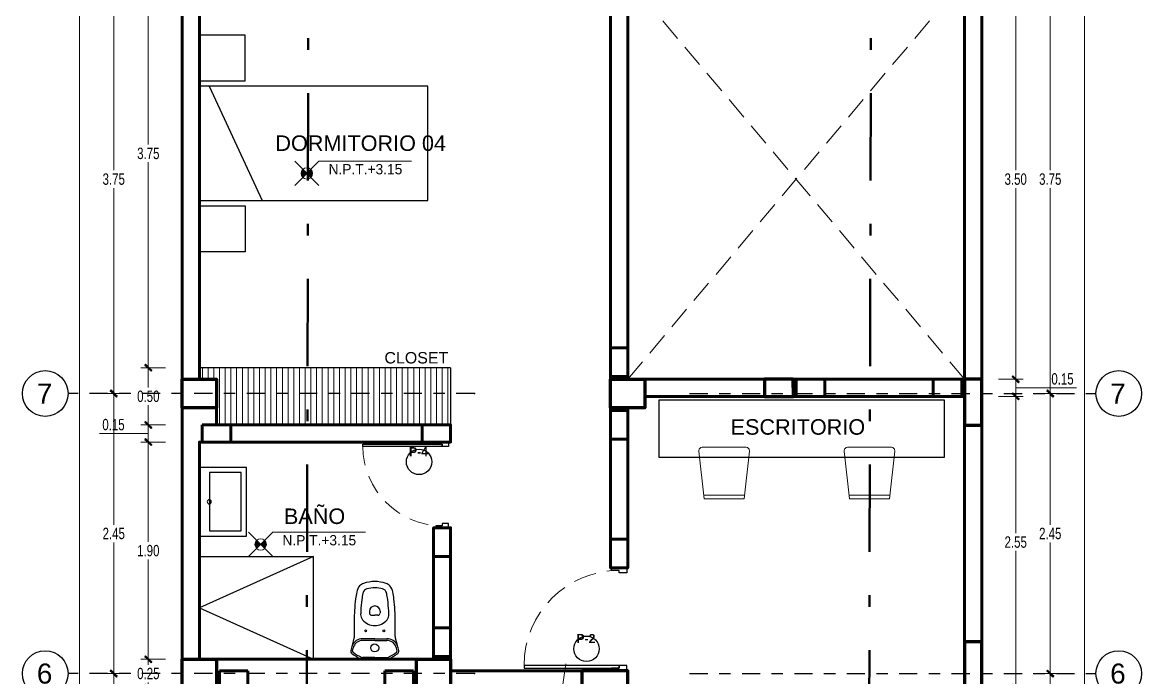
# Model space of a CAD drawing. Header units: millimetres. Extents: x 10610 to 10705, y -16613.7 to -16584.2.
# Drawn here: x 10623.72 to 10633.52, y -16595.3 to -16589.57 of the extents above; entities that cross this region are included whole.
import ezdxf
from ezdxf.enums import TextEntityAlignment as Align

# ---------------------------------------------------------------- set-up
doc = ezdxf.new("R2010")
doc.units = ezdxf.units.MM
for name, pattern in [('DASHDOTX2', [50.8, 25.4, -12.7, 0, -12.7]), ('HIDDEN', [0.375, 0.25, -0.125]), ('Punto & Rayas', [0.335139, 0.15875, -0.088194, 0, -0.088194])]:
    doc.linetypes.add(name, pattern=pattern)
for name, color, linetype, lineweight in [('0.6', 252, 'Continuous', 50), ('01_GRIS 250', 250, 'Continuous', 9), ('COLUMNAS', 6, 'Continuous', 20), ('MOBI. 01', 54, 'Continuous', 20), ('Muro Alto', 1, 'Continuous', 80), ('Muro sin techar', 160, 'Continuous', 40), ('p2', 53, 'Continuous', 20), ('PISO BAJO', 252, 'Continuous', 5), ('TEXTO AMBIENTES', 7, 'Continuous', 9)]:
    doc.layers.add(name, color=color, linetype=linetype, lineweight=lineweight)
doc.layers.add('Nuevo_Estructura - Forjados', color=7, linetype='Continuous')
doc.layers.add('Nuevo_Estructura - Forjados_Pluma_Nº__209', color=7, linetype='Continuous', lineweight=30, true_color=0x3e4f7b)
doc.layers.add('Nuevo_Estructura - Forjados_Pluma_Nº__219', color=7, linetype='Continuous', lineweight=13, true_color=0x404b6a)
doc.styles.add('arial narrow', font='ARIALNI.TTF')
doc.styles.add('Estilo_Generado_1', font='arial.ttf')
doc.styles.add('mahico', font='GOTHIC.TTF', dxfattribs={"width": 0.75})
doc.styles.add('style1', font='arial.ttf')
doc.styles.add('stylus', font='stylu.ttf')
doc.styles.add('TEXTO PRINCIPAL', font='swissek.ttf', dxfattribs={"height": 0.15})
doc.dimstyles.new('Copia de 50 P', dxfattribs={"dimtxt": 0.1, "dimasz": 0.01, "dimexe": 0.065, "dimexo": 0.0625, "dimgap": 0.025, "dimtad": 1, "dimtih": 1, "dimtoh": 1, "dimzin": 0, "dimdsep": 46, "dimtxsty": 'mahico', "dimblk": 'pa cotas', "dimcen": 0.09, "dimdle": 0.3, "dimclrd": 256, "dimclre": 256, "dimclrt": 256, "dimadec": 0, "dimazin": 0, "dimtfac": 1, "dimtofl": 0, "dimtmove": 0, "dimatfit": 3, "dimfxl": 0.15, "dimfxlon": 1, "dimtolj": 1, "dimtzin": 0, "dimlwd": 5, "dimlwe": 5, "dimarcsym": 0})

# ---------------------------------------------------------------- blocks, each defined once
blk = doc.blocks.new('puertas sss')
at = {"color": 244, "true_color": 0x991b1e}
for p, q in [((2962.3499, 159.0169), (2962.2149, 159.0169)), ((2962.2149, 159.0169), (2962.2149, 158.9719)), ((2962.3499, 159.0169), (2962.2149, 159.0169)), ((2962.2149, 158.9719), (2962.2824, 158.9719)), ((2962.2824, 158.9719), (2962.2824, 158.9944)), ((2962.2824, 158.9944), (2962.3499, 158.9944)), ((2962.3499, 158.9944), (2962.3499, 159.0169)), ((2962.2149, 158.1169), (2962.2149, 158.1619)), ((2962.2149, 158.1619), (2962.2824, 158.1619)), ((2962.3499, 158.1169), (2962.2149, 158.1169)), ((2962.3499, 158.1169), (2962.2149, 158.1169)), ((2962.2824, 158.1619), (2962.2824, 158.1394)), ((2962.2824, 158.1394), (2962.2824, 158.1619)), ((2962.2824, 158.1619), (2963.1149, 158.1619)), ((2962.2824, 158.1394), (2962.3499, 158.1394)), ((2963.1149, 158.1394), (2962.2824, 158.1394)), ((2962.3499, 158.1394), (2962.3499, 158.1169)), ((2963.1149, 158.1619), (2963.1149, 158.1394))]:
    blk.add_line(p, q, dxfattribs=at)
at = {"color": 244, "linetype": 'HIDDEN', "lineweight": 9, "ltscale": 0.8, "true_color": 0x991b1e}
blk.add_arc((2962.2824, 158.1619), 0.8325, 0, 90, dxfattribs=at)
blk = doc.blocks.new('A$C25241A85')
at = {"layer": 'p2', "lineweight": 9}
h = blk.add_hatch(color=256, dxfattribs=at)
h.paths.add_polyline_path([(0.0707, 0.1414, 0.198912), (0.0561, 0.1061, 0.198912), (0.0707, 0.0707), (0.1061, 0.1061)])
h.paths.add_polyline_path([(0.1061, 0.1061), (0.1414, 0.0707, 0.198912), (0.1561, 0.1061, 0.198912), (0.1414, 0.1414)])
at = {"layer": 'p2'}
blk.add_line((0.2121, 0), (0, 0.2121), dxfattribs=at)
blk.add_lwpolyline([(1.0236, 0.2121), (0.2121, 0.2121), (0, 0)], dxfattribs=at)
blk.add_circle((0.1061, 0.1061), 0.05, dxfattribs=at)
blk = doc.blocks.new('dfbdb')
at = {"elevation": 0}
for points in [[(3106.067, -99.512), (3106.067, -98.842), (3106.527, -98.842), (3106.527, -99.512)], [(3106.167, -99.462), (3106.167, -98.892), (3106.477, -98.892), (3106.477, -99.462)]]:
    blk.add_lwpolyline(points, close=True, dxfattribs=at)
blk.add_circle((3106.164, -99.177, 0), 0.02)
blk = doc.blocks.new('ino')
at = {"extrusion": (-0.000695462, -1.32202e-15, 1)}
for p, q in [((2966.5469, 159.6336, -0.0001), (2966.5469, 159.7425, -0.0001)), ((2966.6062, 159.8284, -0.0001), (2966.6295, 159.8234, -0.0001)), ((2966.6969, 159.6336, 0), (2966.6969, 159.7403, 0)), ((2966.7119, 159.6336, 0), (2966.7119, 159.7403, 0)), ((2966.9169, 159.6606, 0.0001), (2966.9169, 159.6336, 0.0001)), ((2966.9519, 159.6806, 0.0002), (2966.9369, 159.6806, 0.0001)), ((2966.5469, 159.6336, -0.0001), (2966.5469, 159.5248, -0.0001)), ((2966.6969, 159.6336, 0), (2966.6969, 159.527, 0)), ((2966.7119, 159.6336, 0), (2966.7119, 159.527, 0)), ((2966.9169, 159.6066, 0.0001), (2966.9169, 159.6336, 0.0001)), ((2966.9519, 159.5866, 0.0002), (2966.9369, 159.5866, 0.0001)), ((2966.6062, 159.4389, -0.0001), (2966.6295, 159.4439, -0.0001))]:
    blk.add_line(p, q, dxfattribs=at)
at = {"extrusion": (-0.000695462, -1.32202e-15, 1), "elevation": -2.0633}
blk.add_lwpolyline([(2967.1731, 159.7668, 0.105815), (2967.1201, 159.7918, 0.021734), (2967.0601, 159.8018, 0.017071), (2966.9581, 159.8108, 0.008371), (2966.8711, 159.8138), (2966.7348, 159.8138, -0.060284), (2966.7157, 159.8161), (2966.6511, 159.832, 0.050432), (2966.6319, 159.8381), (2966.6086, 159.8431, 0.296342), (2966.5801, 159.8321, 0.045212), (2966.5339, 159.7546, 0.112247), (2966.5311, 159.7425), (2966.5311, 159.6336), (2966.5311, 159.5248, 0.112247), (2966.5339, 159.5127, 0.045212), (2966.5801, 159.4352, 0.296342), (2966.6086, 159.4243), (2966.6319, 159.4292, 0.049523), (2966.6508, 159.4352), (2966.652, 159.4356), (2966.7157, 159.4513, -0.060284), (2966.7348, 159.4536), (2966.8711, 159.4536, 0.008371), (2966.9581, 159.4566, 0.017071), (2967.0601, 159.4656, 0.021734), (2967.1201, 159.4756, 0.105815), (2967.1731, 159.5006, 0.128647), (2967.1951, 159.5346, 0.084162), (2967.2111, 159.6336, 0.083997), (2967.1951, 159.7328, 0.128647)], format="xyb", close=True, dxfattribs=at)
at = {"extrusion": (-0.000695462, -1.32202e-15, 1)}
for centre, radius in [((2966.6311, 159.6336, -2.0633), 0.035), ((2966.6311, 159.6336, -2.0633), 0.035), ((2966.7801, 159.7138, -2.0633), 0.0075), ((2966.7801, 159.5536, -2.0633), 0.0075)]:
    blk.add_circle(centre, radius, dxfattribs=at)
for centre, radius, start, end in [((2966.5591, 159.7425, -2.0633), 0.013, 154.38205, 180), ((2966.9847, 159.5384, -2.0633), 0.485, 144.02717, 154.38205), ((2966.6028, 159.8157, -2.0633), 0.013, 78, 144.02717), ((2966.6111, 159.7403, -2.0633), 0.085, 0, 78), ((2966.6111, 159.7403, -2.0633), 0.1, 0, 66.45173), ((2966.9666, 159.6336, -2.0633), 0.1404, 130.17618, 180.0038), ((2966.9211, 159.6873, -2.0633), 0.07, 87.77697, 130.09826), ((2966.8251, 157.2142, -2.0633), 2.545, 87.06585, 87.77697), ((2966.8774, 158.3129, -2.0633), 1.445, 83.00154, 86.91355), ((2966.9752, 159.1069, -2.0633), 0.645, 78.04749, 83.02787), ((2966.9361, 159.6606, -2.0633), 0.02, 90, 180), ((2966.9511, 159.6336, -2.0633), 0.047, 0, 90), ((2967.0882, 159.6554, -2.0633), 0.085, 72.28012, 76.8274), ((2967.0989, 159.6888, -2.0633), 0.05, 15.68368, 72.28012), ((2966.9097, 159.6359, -2.0633), 0.2464, 359.55997, 15.63852), ((2966.9661, 159.6336, -2.0633), 0.14, 180, 229.90174), ((2966.9361, 159.6066, -2.0633), 0.02, 180, 270), ((2966.9511, 159.6336, -2.0633), 0.047, 270, 0), ((2967.0989, 159.5785, -2.0633), 0.05, 287.71988, 344.31632), ((2966.9112, 159.6313, -2.0633), 0.245, 344.31632, 0.44109), ((2966.5591, 159.5248, -2.0633), 0.013, 180, 205.61795), ((2966.9847, 159.7289, -2.0633), 0.485, 205.61795, 215.97283), ((2966.6111, 159.527, -2.0633), 0.085, 282, 0), ((2966.6111, 159.527, -2.0633), 0.1, 293.34052, 0), ((2966.9211, 159.58, -2.0633), 0.07, 229.90174, 272.22303), ((2966.8251, 162.0532, -2.0633), 2.545, 272.22303, 272.93415), ((2966.8774, 160.9544, -2.0633), 1.445, 273.08645, 276.99846), ((2966.9752, 160.1604, -2.0633), 0.645, 276.97213, 281.95251), ((2967.0882, 159.6119, -2.0633), 0.085, 283.1726, 287.71988), ((2966.6028, 159.4517, -2.0633), 0.013, 215.97283, 282)]:
    blk.add_arc(centre, radius, start, end, dxfattribs=at)
blk = doc.blocks.new('hjygfvdc')
at = {"layer": '0.6', "linetype": 'DASHDOTX2', "ltscale": 0.03}
for p, q in [((3030.3432, 68.8445), (3030.3974, 92.8394)), ((3035.269, 68.8445), (3035.3233, 92.8394))]:
    blk.add_line(p, q, dxfattribs=at)
blk = doc.blocks.new('REVREER')
at = {"layer": 'COLUMNAS', "color": 1, "lineweight": 80, "ltscale": 0.2}
for points in [[(10629.8229, -16633.2036), (10630.1229, -16633.2036), (10630.1229, -16633.4536), (10629.8229, -16633.4536)], [(10633.5729, -16633.2036), (10633.8729, -16633.2036), (10633.8729, -16633.4536), (10633.5729, -16633.4536)], [(10633.5729, -16633.2036), (10633.8729, -16633.2036), (10633.8729, -16633.4536), (10633.5729, -16633.4536)], [(10634.9206, -16633.2036), (10634.9217, -16633.3536), (10635.1741, -16633.3536), (10635.1729, -16633.2036)], [(10636.6729, -16633.6059), (10636.8229, -16633.6059), (10636.8229, -16633.2036), (10636.6729, -16633.2036)], [(10636.6729, -16635.9036), (10636.8229, -16635.9036), (10636.8229, -16635.5012), (10636.6729, -16635.5012)], [(10629.8229, -16635.6536), (10630.1229, -16635.6536), (10630.1229, -16635.9036), (10629.8229, -16635.9036)], [(10631.8729, -16635.6536), (10632.1729, -16635.6536), (10632.1729, -16635.9036), (10631.8729, -16635.9036)], [(10633.3206, -16635.7536), (10633.3206, -16635.9036), (10633.7229, -16635.9036), (10633.7229, -16635.7536)]]:
    blk.add_lwpolyline(points, close=True, dxfattribs=at)
at = {"layer": 'Muro Alto', "color": 6, "linetype": 'HIDDEN', "lineweight": 60}
for points in [[(10633.5729, -16633.1786), (10633.7229, -16633.1786), (10633.7229, -16632.9286), (10633.5729, -16632.9286)], [(10635.4479, -16633.3536), (10635.4479, -16633.2036), (10635.1979, -16633.2036), (10635.1979, -16633.3536)], [(10636.6479, -16633.3536), (10636.6479, -16633.2036), (10636.3979, -16633.2036), (10636.3979, -16633.3536)], [(10633.5729, -16633.7286), (10633.7229, -16633.7286), (10633.7229, -16633.4786), (10633.5729, -16633.4786)], [(10630.2479, -16633.7536), (10630.2479, -16633.6036), (10629.9979, -16633.6036), (10629.9979, -16633.7536)], [(10632.1729, -16633.7536), (10632.1729, -16633.6036), (10631.9229, -16633.6036), (10631.9229, -16633.7536)], [(10632.0229, -16634.7536), (10632.1729, -16634.7536), (10632.1729, -16634.5036), (10632.0229, -16634.5036)], [(10633.5729, -16634.8536), (10633.7229, -16634.8536), (10633.7229, -16634.6036), (10633.5729, -16634.6036)], [(10632.0229, -16635.6286), (10632.1729, -16635.6286), (10632.1729, -16635.3786), (10632.0229, -16635.3786)], [(10630.3979, -16635.9036), (10630.3979, -16635.7536), (10630.1479, -16635.7536), (10630.1479, -16635.9036)], [(10631.8479, -16635.9036), (10631.8479, -16635.7536), (10631.5979, -16635.7536), (10631.5979, -16635.9036)]]:
    blk.add_lwpolyline(points, close=True, dxfattribs=at)
blk = doc.blocks.new('pa cotas')
h = blk.add_hatch(color=256)
h.paths.add_polyline_path([(2.38, 3.09), (-3.09, -2.38), (-2.38, -3.09)])
h.paths.add_polyline_path([(3.09, 2.38), (2.38, 3.09), (-2.38, -3.09)])
blk.add_line((-2.38, -3.09), (2.38, 3.09))
blk.add_lwpolyline([(3.09, 2.38), (2.38, 3.09), (-3.09, -2.38), (-2.38, -3.09)], close=True)
blk = doc.blocks.new('*D659')
at = {"lineweight": 5, "transparency": 16777216}
for p, q in [((10599.7027, -16552.1931), (10599.4877, -16552.1931)), ((10599.5527, -16552.2031), (10599.5527, -16562.1156)), ((10599.5527, -16572.1831), (10599.5527, -16562.2706)), ((10599.5527, -16572.1931), (10599.4877, -16572.1931))]:
    blk.add_line(p, q, dxfattribs=at)
at = {"layer": 'Defpoints', "color": 0, "transparency": 16777216}
for p in [(10600.4527, -16552.1931), (10599.5527, -16572.1931), (10599.5527, -16572.1931)]:
    blk.add_point(p, dxfattribs=at)
at = {"lineweight": 5, "transparency": 16777216, "xscale": 0.01, "yscale": 0.01, "zscale": 0.01}
for p, rotation in [((10599.5527, -16552.1931), 90), ((10599.5527, -16572.1931), 270)]:
    blk.add_blockref('pa cotas', p, dxfattribs=dict(at, rotation=rotation))
at = {"transparency": 16777216, "insert": (10599.5527, -16562.1931), "char_height": 0.1, "attachment_point": 5, "style": 'mahico'}
blk.add_mtext('\\A1;20.00', dxfattribs=at)
blk = doc.blocks.new('Marcador de red estándar_2')
at = {"layer": 'Nuevo_Estructura - Forjados_Pluma_Nº__209', "color": 167, "linetype": 'Punto & Rayas', "lineweight": 30, "true_color": 0x3e4f7b}
for p, q in [((-0.9423, 0), (-4.5, 0)), ((0.9423, 0), (4.5, 0))]:
    blk.add_line(p, q, dxfattribs=at)
at = {"layer": 'Nuevo_Estructura - Forjados_Pluma_Nº__209', "color": 167, "linetype": 'Continuous', "lineweight": 30, "true_color": 0x3e4f7b}
for centre in [(-4.7, 0), (4.7, 0)]:
    blk.add_circle(centre, 0.2, dxfattribs=at)
at = {"layer": 'Nuevo_Estructura - Forjados_Pluma_Nº__209', "color": 167, "linetype": 'Punto & Rayas', "lineweight": 30, "true_color": 0x3e4f7b}
blk.add_point((0.9423, 0), dxfattribs=at)
blk.add_point((0.9423, 0), dxfattribs=at)
at = {"layer": 'Nuevo_Estructura - Forjados_Pluma_Nº__219', "color": 167, "lineweight": 13, "true_color": 0x404b6a, "style": 'Estilo_Generado_1'}
for tag, p in [('AC_MarkerText_1_0', (-4.7, -0.1675)), ('AC_MarkerText_1_1', (4.7, -0.1675))]:
    blk.add_attdef(tag, text='', height=0.175, rotation=180, dxfattribs=at).set_placement(p, align=Align.TOP_CENTER)
blk = doc.blocks.new('*D665')
at = {"lineweight": 5, "transparency": 16777216}
for p, q in [((10608.2027, -16552.1931), (10608.4177, -16552.1931)), ((10608.3527, -16552.2031), (10608.3527, -16562.1156)), ((10608.3527, -16572.1831), (10608.3527, -16562.2706)), ((10608.3527, -16572.1931), (10608.4177, -16572.1931))]:
    blk.add_line(p, q, dxfattribs=at)
at = {"layer": 'Defpoints', "color": 0, "transparency": 16777216}
for p in [(10607.4527, -16552.1931), (10608.3527, -16572.1931), (10608.3527, -16572.1931)]:
    blk.add_point(p, dxfattribs=at)
at = {"lineweight": 5, "transparency": 16777216, "xscale": 0.01, "yscale": 0.01, "zscale": 0.01}
for p, rotation in [((10608.3527, -16552.1931), 90), ((10608.3527, -16572.1931), 270)]:
    blk.add_blockref('pa cotas', p, dxfattribs=dict(at, rotation=rotation))
at = {"transparency": 16777216, "insert": (10608.3527, -16562.1931), "char_height": 0.1, "attachment_point": 5, "style": 'mahico'}
blk.add_mtext('\\A1;20.00', dxfattribs=at)
blk = doc.blocks.new('*D668')
at = {"lineweight": 5, "transparency": 16777216}
for p, q in [((10607.9027, -16554.2181), (10608.1177, -16554.2181)), ((10608.0527, -16554.2281), (10608.0527, -16556.0156)), ((10608.0527, -16557.9581), (10608.0527, -16556.1706)), ((10607.9027, -16557.9681), (10608.1177, -16557.9681))]:
    blk.add_line(p, q, dxfattribs=at)
at = {"layer": 'Defpoints', "color": 0, "transparency": 16777216}
for p in [(10607.4527, -16554.2181), (10607.4527, -16557.9681), (10608.0527, -16557.9681)]:
    blk.add_point(p, dxfattribs=at)
at = {"lineweight": 5, "transparency": 16777216, "xscale": 0.01, "yscale": 0.01, "zscale": 0.01}
for p, rotation in [((10608.0527, -16554.2181), 90), ((10608.0527, -16557.9681), 270)]:
    blk.add_blockref('pa cotas', p, dxfattribs=dict(at, rotation=rotation))
at = {"transparency": 16777216, "insert": (10608.0527, -16556.0931), "char_height": 0.1, "attachment_point": 5, "style": 'mahico'}
blk.add_mtext('\\A1;3.75', dxfattribs=at)
blk = doc.blocks.new('*D669')
at = {"lineweight": 5, "transparency": 16777216}
for p, q in [((10607.9027, -16557.9681), (10608.1177, -16557.9681)), ((10608.0527, -16557.9781), (10608.0527, -16559.1156)), ((10608.0527, -16560.4081), (10608.0527, -16559.2706)), ((10607.9027, -16560.4181), (10608.1177, -16560.4181))]:
    blk.add_line(p, q, dxfattribs=at)
at = {"layer": 'Defpoints', "color": 0, "transparency": 16777216}
for p in [(10607.4527, -16557.9681), (10607.4527, -16560.4181), (10608.0527, -16560.4181)]:
    blk.add_point(p, dxfattribs=at)
at = {"lineweight": 5, "transparency": 16777216, "xscale": 0.01, "yscale": 0.01, "zscale": 0.01}
for p, rotation in [((10608.0527, -16557.9681), 90), ((10608.0527, -16560.4181), 270)]:
    blk.add_blockref('pa cotas', p, dxfattribs=dict(at, rotation=rotation))
at = {"transparency": 16777216, "insert": (10608.0527, -16559.1931), "char_height": 0.1, "attachment_point": 5, "style": 'mahico'}
blk.add_mtext('\\A1;2.45', dxfattribs=at)
blk = doc.blocks.new('*D670')
at = {"lineweight": 5, "transparency": 16777216}
for p, q in [((10607.9027, -16560.4181), (10608.1177, -16560.4181)), ((10608.0527, -16560.4281), (10608.0527, -16561.3656)), ((10608.0527, -16562.4581), (10608.0527, -16561.5206)), ((10607.9027, -16562.4681), (10608.1177, -16562.4681))]:
    blk.add_line(p, q, dxfattribs=at)
at = {"layer": 'Defpoints', "color": 0, "transparency": 16777216}
for p in [(10607.4527, -16560.4181), (10607.4527, -16562.4681), (10608.0527, -16562.4681)]:
    blk.add_point(p, dxfattribs=at)
at = {"lineweight": 5, "transparency": 16777216, "xscale": 0.01, "yscale": 0.01, "zscale": 0.01}
for p, rotation in [((10608.0527, -16560.4181), 90), ((10608.0527, -16562.4681), 270)]:
    blk.add_blockref('pa cotas', p, dxfattribs=dict(at, rotation=rotation))
at = {"transparency": 16777216, "insert": (10608.0527, -16561.4431), "char_height": 0.1, "attachment_point": 5, "style": 'mahico'}
blk.add_mtext('\\A1;2.05', dxfattribs=at)
blk = doc.blocks.new('*D684')
at = {"lineweight": 5, "transparency": 16777216}
for p, q in [((10600.0027, -16554.2181), (10599.7877, -16554.2181)), ((10599.8527, -16554.2281), (10599.8527, -16556.0156)), ((10599.8527, -16557.9581), (10599.8527, -16556.1706)), ((10600.0027, -16557.9681), (10599.7877, -16557.9681))]:
    blk.add_line(p, q, dxfattribs=at)
at = {"layer": 'Defpoints', "color": 0, "transparency": 16777216}
for p in [(10600.4527, -16554.2181), (10599.8527, -16557.9681), (10600.4527, -16557.9681)]:
    blk.add_point(p, dxfattribs=at)
at = {"lineweight": 5, "transparency": 16777216, "xscale": 0.01, "yscale": 0.01, "zscale": 0.01}
for p, rotation in [((10599.8527, -16554.2181), 90), ((10599.8527, -16557.9681), 270)]:
    blk.add_blockref('pa cotas', p, dxfattribs=dict(at, rotation=rotation))
at = {"transparency": 16777216, "insert": (10599.8527, -16556.0931), "char_height": 0.1, "attachment_point": 5, "style": 'mahico'}
blk.add_mtext('\\A1;3.75', dxfattribs=at)
blk = doc.blocks.new('*D685')
at = {"lineweight": 5, "transparency": 16777216}
for p, q in [((10600.0027, -16557.9681), (10599.7877, -16557.9681)), ((10599.8527, -16557.9781), (10599.8527, -16559.1156)), ((10599.8527, -16560.4081), (10599.8527, -16559.2706)), ((10600.0027, -16560.4181), (10599.7877, -16560.4181))]:
    blk.add_line(p, q, dxfattribs=at)
at = {"layer": 'Defpoints', "color": 0, "transparency": 16777216}
for p in [(10600.4527, -16557.9681), (10599.8527, -16560.4181), (10600.4527, -16560.4181)]:
    blk.add_point(p, dxfattribs=at)
at = {"lineweight": 5, "transparency": 16777216, "xscale": 0.01, "yscale": 0.01, "zscale": 0.01}
for p, rotation in [((10599.8527, -16557.9681), 90), ((10599.8527, -16560.4181), 270)]:
    blk.add_blockref('pa cotas', p, dxfattribs=dict(at, rotation=rotation))
at = {"transparency": 16777216, "insert": (10599.8527, -16559.1931), "char_height": 0.1, "attachment_point": 5, "style": 'mahico'}
blk.add_mtext('\\A1;2.45', dxfattribs=at)
blk = doc.blocks.new('*D686')
at = {"lineweight": 5, "transparency": 16777216}
for p, q in [((10600.0027, -16560.4181), (10599.7877, -16560.4181)), ((10599.8527, -16560.4281), (10599.8527, -16561.3656)), ((10599.8527, -16562.4581), (10599.8527, -16561.5206)), ((10600.0027, -16562.4681), (10599.7877, -16562.4681))]:
    blk.add_line(p, q, dxfattribs=at)
at = {"layer": 'Defpoints', "color": 0, "transparency": 16777216}
for p in [(10600.4527, -16560.4181), (10599.8527, -16562.4681), (10600.4527, -16562.4681)]:
    blk.add_point(p, dxfattribs=at)
at = {"lineweight": 5, "transparency": 16777216, "xscale": 0.01, "yscale": 0.01, "zscale": 0.01}
for p, rotation in [((10599.8527, -16560.4181), 90), ((10599.8527, -16562.4681), 270)]:
    blk.add_blockref('pa cotas', p, dxfattribs=dict(at, rotation=rotation))
at = {"transparency": 16777216, "insert": (10599.8527, -16561.4431), "char_height": 0.1, "attachment_point": 5, "style": 'mahico'}
blk.add_mtext('\\A1;2.05', dxfattribs=at)
blk = doc.blocks.new('*D756')
at = {"lineweight": 5, "transparency": 16777216}
for p, q in [((10632.2708, -16589.1935), (10632.4858, -16589.1935)), ((10632.4208, -16589.2035), (10632.4208, -16590.866)), ((10632.4208, -16592.6835), (10632.4208, -16591.021)), ((10632.2708, -16592.6935), (10632.4858, -16592.6935))]:
    blk.add_line(p, q, dxfattribs=at)
at = {"layer": 'Defpoints', "color": 0, "transparency": 16777216}
for p in [(10631.9734, -16589.1935), (10631.9734, -16592.6935), (10632.4208, -16592.6935)]:
    blk.add_point(p, dxfattribs=at)
at = {"lineweight": 5, "transparency": 16777216, "xscale": 0.01, "yscale": 0.01, "zscale": 0.01}
for p, rotation in [((10632.4208, -16589.1935), 90), ((10632.4208, -16592.6935), 270)]:
    blk.add_blockref('pa cotas', p, dxfattribs=dict(at, rotation=rotation))
at = {"transparency": 16777216, "insert": (10632.4208, -16590.9435), "char_height": 0.1, "attachment_point": 5, "style": 'mahico'}
blk.add_mtext('\\A1;3.50', dxfattribs=at)
blk = doc.blocks.new('*D757')
at = {"lineweight": 5, "transparency": 16777216}
for p, q in [((10632.2708, -16592.6935), (10632.4858, -16592.6935)), ((10632.4208, -16592.7035), (10632.4208, -16592.8335)), ((10632.4208, -16592.7685), (10632.7084, -16592.7685)), ((10632.7084, -16592.7685), (10632.953, -16592.7685)), ((10632.2708, -16592.8435), (10632.4858, -16592.8435))]:
    blk.add_line(p, q, dxfattribs=at)
at = {"layer": 'Defpoints', "color": 0, "transparency": 16777216}
for p in [(10631.9734, -16592.6935), (10631.9734, -16592.8435), (10632.4208, -16592.8435)]:
    blk.add_point(p, dxfattribs=at)
at = {"lineweight": 5, "transparency": 16777216, "xscale": 0.01, "yscale": 0.01, "zscale": 0.01}
for p, rotation in [((10632.4208, -16592.6935), 90), ((10632.4208, -16592.8435), 270)]:
    blk.add_blockref('pa cotas', p, dxfattribs=dict(at, rotation=rotation))
at = {"transparency": 16777216, "insert": (10632.8307, -16592.691), "char_height": 0.1, "attachment_point": 5, "style": 'mahico'}
blk.add_mtext('\\A1;0.15', dxfattribs=at)
blk = doc.blocks.new('*D758')
at = {"lineweight": 5, "transparency": 16777216}
for p, q in [((10632.2708, -16592.8435), (10632.4858, -16592.8435)), ((10632.4208, -16592.8535), (10632.4208, -16594.041)), ((10632.4208, -16595.3835), (10632.4208, -16594.196)), ((10632.2708, -16595.3935), (10632.4858, -16595.3935))]:
    blk.add_line(p, q, dxfattribs=at)
at = {"layer": 'Defpoints', "color": 0, "transparency": 16777216}
for p in [(10631.9734, -16592.8435), (10630.4734, -16595.3935), (10632.4208, -16595.3935)]:
    blk.add_point(p, dxfattribs=at)
at = {"lineweight": 5, "transparency": 16777216, "xscale": 0.01, "yscale": 0.01, "zscale": 0.01}
for p, rotation in [((10632.4208, -16592.8435), 90), ((10632.4208, -16595.3935), 270)]:
    blk.add_blockref('pa cotas', p, dxfattribs=dict(at, rotation=rotation))
at = {"transparency": 16777216, "insert": (10632.4208, -16594.1185), "char_height": 0.1, "attachment_point": 5, "style": 'mahico'}
blk.add_mtext('\\A1;2.55', dxfattribs=at)
blk = doc.blocks.new('*D775')
at = {"lineweight": 5, "transparency": 16777216}
for p, q in [((10624.9759, -16588.8435), (10624.7609, -16588.8435)), ((10624.8259, -16588.8535), (10624.8259, -16590.641)), ((10624.8259, -16592.5835), (10624.8259, -16590.796)), ((10624.9759, -16592.5935), (10624.7609, -16592.5935))]:
    blk.add_line(p, q, dxfattribs=at)
at = {"layer": 'Defpoints', "color": 0, "transparency": 16777216}
for p in [(10625.5234, -16588.8435), (10624.8259, -16592.5935), (10625.2734, -16592.5935)]:
    blk.add_point(p, dxfattribs=at)
at = {"lineweight": 5, "transparency": 16777216, "xscale": 0.01, "yscale": 0.01, "zscale": 0.01}
for p, rotation in [((10624.8259, -16588.8435), 90), ((10624.8259, -16592.5935), 270)]:
    blk.add_blockref('pa cotas', p, dxfattribs=dict(at, rotation=rotation))
at = {"transparency": 16777216, "insert": (10624.8259, -16590.7185), "char_height": 0.1, "attachment_point": 5, "style": 'mahico'}
blk.add_mtext('\\A1;3.75', dxfattribs=at)
blk = doc.blocks.new('*D776')
at = {"lineweight": 5, "transparency": 16777216}
for p, q in [((10624.9759, -16592.5935), (10624.7609, -16592.5935)), ((10624.8259, -16592.6035), (10624.8259, -16592.766)), ((10624.8259, -16593.0835), (10624.8259, -16592.921)), ((10624.9759, -16593.0935), (10624.7609, -16593.0935))]:
    blk.add_line(p, q, dxfattribs=at)
at = {"layer": 'Defpoints', "color": 0, "transparency": 16777216}
for p in [(10625.2734, -16592.5935), (10624.8259, -16593.0935), (10625.4234, -16593.0935)]:
    blk.add_point(p, dxfattribs=at)
at = {"lineweight": 5, "transparency": 16777216, "xscale": 0.01, "yscale": 0.01, "zscale": 0.01}
for p, rotation in [((10624.8259, -16592.5935), 90), ((10624.8259, -16593.0935), 270)]:
    blk.add_blockref('pa cotas', p, dxfattribs=dict(at, rotation=rotation))
at = {"transparency": 16777216, "insert": (10624.8259, -16592.8435), "char_height": 0.1, "attachment_point": 5, "style": 'mahico'}
blk.add_mtext('\\A1;0.50', dxfattribs=at)
blk = doc.blocks.new('*D777')
at = {"lineweight": 5, "transparency": 16777216}
for p, q in [((10624.9759, -16593.0935), (10624.7609, -16593.0935)), ((10624.8259, -16593.1035), (10624.8259, -16593.2335)), ((10624.6434, -16593.1685), (10624.3988, -16593.1685)), ((10624.8259, -16593.1685), (10624.6434, -16593.1685)), ((10624.9759, -16593.2435), (10624.7609, -16593.2435))]:
    blk.add_line(p, q, dxfattribs=at)
at = {"layer": 'Defpoints', "color": 0, "transparency": 16777216}
for p in [(10625.4234, -16593.0935), (10624.8259, -16593.2435), (10625.2734, -16593.2435)]:
    blk.add_point(p, dxfattribs=at)
at = {"lineweight": 5, "transparency": 16777216, "xscale": 0.01, "yscale": 0.01, "zscale": 0.01}
for p, rotation in [((10624.8259, -16593.0935), 90), ((10624.8259, -16593.2435), 270)]:
    blk.add_blockref('pa cotas', p, dxfattribs=dict(at, rotation=rotation))
at = {"transparency": 16777216, "insert": (10624.5211, -16593.091), "char_height": 0.1, "attachment_point": 5, "style": 'mahico'}
blk.add_mtext('\\A1;0.15', dxfattribs=at)
blk = doc.blocks.new('*D778')
at = {"lineweight": 5, "transparency": 16777216}
for p, q in [((10624.9759, -16593.2435), (10624.7609, -16593.2435)), ((10624.8259, -16593.2535), (10624.8259, -16594.116)), ((10624.8259, -16595.1335), (10624.8259, -16594.271)), ((10624.9759, -16595.1435), (10624.7609, -16595.1435))]:
    blk.add_line(p, q, dxfattribs=at)
at = {"layer": 'Defpoints', "color": 0, "transparency": 16777216}
for p in [(10625.2734, -16593.2435), (10624.8259, -16595.1435), (10625.2734, -16595.1435)]:
    blk.add_point(p, dxfattribs=at)
at = {"lineweight": 5, "transparency": 16777216, "xscale": 0.01, "yscale": 0.01, "zscale": 0.01}
for p, rotation in [((10624.8259, -16593.2435), 90), ((10624.8259, -16595.1435), 270)]:
    blk.add_blockref('pa cotas', p, dxfattribs=dict(at, rotation=rotation))
at = {"transparency": 16777216, "insert": (10624.8259, -16594.1935), "char_height": 0.1, "attachment_point": 5, "style": 'mahico'}
blk.add_mtext('\\A1;1.90', dxfattribs=at)
blk = doc.blocks.new('*D779')
at = {"lineweight": 5, "transparency": 16777216}
for p, q in [((10624.9759, -16595.1435), (10624.7609, -16595.1435)), ((10624.8259, -16595.1535), (10624.8259, -16595.191)), ((10624.9759, -16595.3935), (10624.7609, -16595.3935)), ((10624.8259, -16595.3835), (10624.8259, -16595.346))]:
    blk.add_line(p, q, dxfattribs=at)
at = {"layer": 'Defpoints', "color": 0, "transparency": 16777216}
for p in [(10625.2734, -16595.1435), (10624.8259, -16595.3935), (10625.1234, -16595.3935)]:
    blk.add_point(p, dxfattribs=at)
at = {"lineweight": 5, "transparency": 16777216, "xscale": 0.01, "yscale": 0.01, "zscale": 0.01}
for p, rotation in [((10624.8259, -16595.1435), 90), ((10624.8259, -16595.3935), 270)]:
    blk.add_blockref('pa cotas', p, dxfattribs=dict(at, rotation=rotation))
at = {"transparency": 16777216, "insert": (10624.8259, -16595.2685), "char_height": 0.1, "attachment_point": 5, "style": 'mahico'}
blk.add_mtext('\\A1;0.25', dxfattribs=at)
blk = doc.blocks.new('fdvfvfdvdf')
at = {"layer": 'Nuevo_Estructura - Forjados', "color": 8, "linetype": 'Continuous', "lineweight": 15}
ref = blk.add_blockref('Marcador de red estándar_2', (10603.9527, -16557.9681), dxfattribs=dict(at, rotation=180))
ref.add_attrib('AC_MarkerText_1', '7', dxfattribs={"layer": 'Nuevo_Estructura - Forjados_Pluma_Nº__219', "color": 167, "lineweight": 13, "true_color": 0x404b6a, "height": 0.175, "style": 'Estilo_Generado_1'}).set_placement((10608.6454, -16557.8806), align=Align.TOP_CENTER)
ref.add_attrib('AC_MarkerText_1_1', '7', dxfattribs={"layer": 'Nuevo_Estructura - Forjados_Pluma_Nº__219', "color": 167, "lineweight": 13, "true_color": 0x404b6a, "height": 0.175, "style": 'Estilo_Generado_1'}).set_placement((10599.2473, -16557.8806), align=Align.TOP_CENTER)
ref = blk.add_blockref('Marcador de red estándar_2', (10603.9527, -16560.4181), dxfattribs=dict(at, rotation=180))
ref.add_attrib('AC_MarkerText_1', '6', dxfattribs={"layer": 'Nuevo_Estructura - Forjados_Pluma_Nº__219', "color": 167, "lineweight": 13, "true_color": 0x404b6a, "height": 0.175, "style": 'Estilo_Generado_1'}).set_placement((10608.6454, -16560.3306), align=Align.TOP_CENTER)
ref.add_attrib('AC_MarkerText_1_1', '6', dxfattribs={"layer": 'Nuevo_Estructura - Forjados_Pluma_Nº__219', "color": 167, "lineweight": 13, "true_color": 0x404b6a, "height": 0.175, "style": 'Estilo_Generado_1'}).set_placement((10599.2473, -16560.3306), align=Align.TOP_CENTER)
for base, p1, p2, picture, middle in [((10599.5527, -16572.1931), (10600.4527, -16552.1931), (10599.5527, -16572.1931), '*D659', (10599.5527, -16562.1931)), ((10608.3527, -16572.1931), (10607.4527, -16552.1931), (10608.3527, -16572.1931), '*D665', (10608.3527, -16562.1931))]:
    dim = blk.add_linear_dim(base=base, p1=p1, p2=p2, angle=270, dimstyle='Copia de 50 P')
    dim.commit()
    dim.dimension.update_dxf_attribs({"geometry": picture, "text_midpoint": middle})
for base, p1, p2, picture, middle in [((10599.8527, -16557.9681), (10600.4527, -16554.2181), (10600.4527, -16557.9681), '*D684', (10599.8527, -16556.0931)), ((10608.0527, -16557.9681), (10607.4527, -16554.2181), (10607.4527, -16557.9681), '*D668', (10608.0527, -16556.0931)), ((10599.8527, -16560.4181), (10600.4527, -16557.9681), (10600.4527, -16560.4181), '*D685', (10599.8527, -16559.1931)), ((10608.0527, -16560.4181), (10607.4527, -16557.9681), (10607.4527, -16560.4181), '*D669', (10608.0527, -16559.1931)), ((10599.8527, -16562.4681), (10600.4527, -16560.4181), (10600.4527, -16562.4681), '*D686', (10599.8527, -16561.4431)), ((10608.0527, -16562.4681), (10607.4527, -16560.4181), (10607.4527, -16562.4681), '*D670', (10608.0527, -16561.4431))]:
    dim = blk.add_linear_dim(base=base, p1=p1, p2=p2, angle=270, dimstyle='Copia de 50 P', override={"dimtmove": 1})
    dim.commit()
    dim.dimension.update_dxf_attribs({"geometry": picture, "text_midpoint": middle})

msp = doc.modelspace()

# ---------------------------------------------------------------- hatches: boundary and pattern name
at = {"layer": '01_GRIS 250', "true_color": 0x939598}
h = msp.add_hatch(dxfattribs=at)
h.set_pattern_fill('_USER', color=252, scale=0.05, angle=-90, pattern_type=0)
h.set_pattern_definition([(270, (102.999583, -138.5641), (0.05, -3e-17), [])])
h.paths.add_polyline_path([(10627.4734, -16599.2935), (10625.4234, -16599.2935), (10625.4234, -16599.7935), (10627.4734, -16599.7935)])
h.paths.add_polyline_path([(10625.4234, -16592.6935), (10625.4234, -16593.0935), (10627.4734, -16593.0935), (10627.4734, -16592.5935), (10625.2734, -16592.5935), (10625.2734, -16592.6935)])
h.paths.add_polyline_path([(10631.8234, -16600.3935), (10631.8234, -16599.8935), (10629.5984, -16599.8935), (10629.5984, -16600.3935)])

# ---------------------------------------------------------------- linework, layer by layer
for p, q in [((10625.1234, -16587.0435), (10625.1234, -16607.0435)), ((10632.1234, -16607.0435), (10632.1234, -16589.0435)), ((10625.3585, -16590.1304), (10625.823, -16591.1304)), ((10627.4734, -16592.5935), (10625.2734, -16592.5935)), ((10627.4734, -16593.0935), (10625.4234, -16593.0935)), ((10627.4734, -16593.2435), (10625.2734, -16593.2435)), ((10625.2734, -16593.2435), (10625.2734, -16595.1435)), ((10627.4734, -16593.9935), (10627.3234, -16593.9935)), ((10625.2734, -16594.2435), (10626.2734, -16594.2435)), ((10626.2734, -16595.1435), (10626.2734, -16594.2435)), ((10629.0234, -16594.3435), (10628.8734, -16594.3435))]:
    msp.add_line(p, q)
for points in [[(10632.1234, -16589.0435), (10632.1234, -16607.0435), (10625.1234, -16607.0435), (10625.1234, -16587.0435), (10632.1234, -16587.0435), (10632.1234, -16589.0435)], [(10628.8734, -16588.5935), (10628.8734, -16594.3435)], [(10629.0234, -16588.5935), (10629.0234, -16592.6935)], [(10627.4734, -16592.5935), (10627.4734, -16593.2435)], [(10629.0234, -16592.6935), (10631.9734, -16592.6935)], [(10629.1734, -16592.8435), (10631.9734, -16592.8435)], [(10631.9734, -16592.8435), (10631.9734, -16594.1435)], [(10629.0234, -16592.9435), (10629.0234, -16594.3435)], [(10625.2734, -16594.3935), (10625.2734, -16593.2435)], [(10627.3234, -16593.9935), (10627.3234, -16595.1435)], [(10627.4734, -16593.9935), (10627.4734, -16595.2435)], [(10626.2734, -16594.2435), (10625.2734, -16594.6935), (10626.2734, -16595.1435)], [(10629.0234, -16595.2435), (10629.0234, -16595.3935)]]:
    msp.add_lwpolyline(points)
at = {"lineweight": 60}
for points in [[(10629.0234, -16595.3935), (10629.0234, -16595.2435), (10627.4734, -16595.2435), (10627.4734, -16593.9935), (10627.3234, -16593.9935), (10627.3234, -16595.1435), (10625.2734, -16595.1435), (10625.2734, -16593.2435), (10627.4734, -16593.2435), (10627.4734, -16593.0935), (10625.4234, -16593.0935), (10625.4234, -16592.6935), (10625.2734, -16592.6935), (10625.2734, -16589.1935), (10625.5234, -16589.1935), (10625.5234, -16588.8435), (10627.0734, -16588.8435), (10627.0734, -16588.5935), (10625.1234, -16588.5935), (10625.1234, -16595.3935)], [(10632.1234, -16604.0435), (10632.1234, -16588.5935), (10631.9734, -16588.5935), (10631.9734, -16588.9435), (10631.3734, -16588.9435), (10631.3734, -16589.1935), (10631.9734, -16589.1935), (10631.9734, -16592.6935), (10629.0234, -16592.6935), (10629.0234, -16588.5935), (10628.8734, -16588.5935), (10628.8734, -16594.3435), (10629.0234, -16594.3435), (10629.0234, -16592.9435), (10629.1734, -16592.9435), (10629.1734, -16592.8435), (10631.9734, -16592.8435), (10631.9734, -16598.2935)]]:
    msp.add_lwpolyline(points, dxfattribs=at)
for points in [[(10629.0234, -16592.6935), (10631.9734, -16592.6935), (10631.9734, -16589.1935), (10629.0234, -16589.1935)], [(10625.6738, -16589.683), (10625.2738, -16589.683), (10625.2738, -16590.083), (10625.6738, -16590.083)], [(10627.2734, -16591.1304), (10627.2734, -16590.1304), (10625.2734, -16590.1304), (10625.2734, -16591.1304)], [(10625.6738, -16591.5777), (10625.2738, -16591.5777), (10625.2738, -16591.1777), (10625.6738, -16591.1777)], [(10629.2968, -16592.8754), (10629.2968, -16593.3754), (10631.7968, -16593.3754), (10631.7968, -16592.8754)]]:
    msp.add_lwpolyline(points, close=True)
for centre in [(10627.1968, -16593.4166), (10628.663, -16595.0517)]:
    msp.add_circle(centre, 0.1114)
at = {"layer": 'MOBI. 01', "color": 251}
for p, q in [((10629.6469, -16593.3219), (10629.6929, -16593.7387)), ((10630.0597, -16593.289), (10629.6768, -16593.2886)), ((10630.0895, -16593.3223), (10630.0429, -16593.7389)), ((10630.9193, -16593.3219), (10630.9653, -16593.7387)), ((10631.3321, -16593.289), (10630.9492, -16593.2886)), ((10631.3619, -16593.3223), (10631.3153, -16593.7389)), ((10629.6929, -16593.7087), (10630.0429, -16593.7089)), ((10629.6929, -16593.7387), (10630.0429, -16593.7389)), ((10630.9653, -16593.7087), (10631.3153, -16593.7089)), ((10630.9653, -16593.7387), (10631.3153, -16593.7389))]:
    msp.add_line(p, q, dxfattribs=at)
for centre, start, end in [((10629.6767, -16593.3186), 89.95455, 186.29474), ((10630.0597, -16593.319), 353.61435, 89.95455), ((10630.9492, -16593.3186), 89.95455, 186.29474), ((10631.3321, -16593.319), 353.61435, 89.95455)]:
    msp.add_arc(centre, 0.03, start, end, dxfattribs=at)
at = {"layer": 'Muro sin techar', "color": 251, "linetype": 'HIDDEN', "lineweight": 9, "ltscale": 0.8, "true_color": 0x636466}
for points in [[(10629.0234, -16592.6935), (10631.9734, -16589.1935)], [(10631.9734, -16592.6935), (10629.0234, -16589.1935)]]:
    msp.add_lwpolyline(points, dxfattribs=at)
at = {"layer": 'PISO BAJO', "color": 252}
msp.add_lwpolyline([(10628.2828, -16596.5576), (10628.3768, -16595.9047), (10628.6082, -16595.9193), (10628.1069, -16595.8246), (10628.3884, -16595.8246), (10628.4807, -16595.1837)], dxfattribs=at)

# ---------------------------------------------------------------- block references
at = {"lineweight": 70}
msp.add_blockref('hjygfvdc', (7595.8398, -16677.6628), dxfattribs=at)
for name, p in [('fdvfvfdvdf', (24.6706, -34.8504)), ('REVREER', (-4.6995, 40.5101)), ('A$C25241A85', (10626.1076, -16590.999)), ('A$C25241A85', (10625.7037, -16594.2449))]:
    msp.add_blockref(name, p)
at = {"rotation": 180}
for name, p, xscale, yscale, zscale in [('puertas sss', (13095.967, -16461.4794), 0.8333333333319859, 0.8333333333319859, 0.8333333333319859), ('dfbdb', (7843.7204, -16682.5809, 0.0002), -0.8955223880607751, 0.8955223880607751, 0.8955223880607751)]:
    msp.add_blockref(name, p, dxfattribs=dict(at, xscale=xscale, yscale=yscale, zscale=zscale))
at = {"xscale": -1}
msp.add_blockref('puertas sss', (13591.2307, -16753.3604), dxfattribs=at)
at = {"rotation": 90}
msp.add_blockref('ino', (10786.4425, -19561.6754, 0.0002), dxfattribs=at)

# ---------------------------------------------------------------- texts
at = {"style": 'TEXTO PRINCIPAL'}
for s, p in [('DORMITORIO 04', (10626.6856, -16590.6285)), ('ESCRITORIO', (10630.5136, -16593.111)), ('BAÑO', (10626.2816, -16593.8744))]:
    msp.add_text(s, height=0.13558, dxfattribs=at).set_placement(p, align=Align.MIDDLE)
at = {"style": 'stylus'}
for p in [(10626.7272, -16590.856), (10626.3233, -16594.102)]:
    msp.add_text('N.P.T.+3.15', height=0.09, dxfattribs=at).set_placement(p, align=Align.MIDDLE_CENTER)
at = {"insert": (10626.8934, -16592.4558), "char_height": 0.1, "attachment_point": 1, "style": 'style1'}
msp.add_mtext_dynamic_manual_height_columns('CLOSET', width=1.005613, gutter_width=12.5, heights=[0], dxfattribs=at)
at = {"layer": 'TEXTO AMBIENTES', "char_height": 0.166359, "width": 0.164424, "attachment_point": 1, "style": 'arial narrow'}
for s, insert in [('{\\fCentury Gothic|b1|i0|c0|p34;\\H0.48089x;P-4\\fCentury Gothic|b1|i1|c0|p34;\\H2.0795x; }', (10627.1084, -16593.2872)), ('{\\fCentury Gothic|b1|i0|c0|p34;\\H0.48089x;P-2\\fCentury Gothic|b1|i1|c0|p34;\\H2.0795x; }', (10628.5746, -16594.9223))]:
    msp.add_mtext(s, dxfattribs=dict(at, insert=insert))

# ---------------------------------------------------------------- dimensions: what is measured, and where the dimension line sits
for base, p1, p2, picture, middle in [((10624.8259, -16592.5935), (10625.5234, -16588.8435), (10625.2734, -16592.5935), '*D775', (10624.8259, -16590.7185)), ((10632.4208, -16592.6935), (10631.9734, -16589.1935), (10631.9734, -16592.6935), '*D756', (10632.4208, -16590.9435)), ((10624.8259, -16593.0935), (10625.2734, -16592.5935), (10625.4234, -16593.0935), '*D776', (10624.8259, -16592.8435)), ((10632.4208, -16592.8435), (10631.9734, -16592.6935), (10631.9734, -16592.8435), '*D757', (10632.7334, -16592.691)), ((10632.4208, -16595.3935), (10631.9734, -16592.8435), (10630.4734, -16595.3935), '*D758', (10632.4208, -16594.1185)), ((10624.8259, -16593.2435), (10625.4234, -16593.0935), (10625.2734, -16593.2435), '*D777', (10624.6184, -16593.091)), ((10624.8259, -16595.1435), (10625.2734, -16593.2435), (10625.2734, -16595.1435), '*D778', (10624.8259, -16594.1935)), ((10624.8259, -16595.3935), (10625.2734, -16595.1435), (10625.1234, -16595.3935), '*D779', (10624.8259, -16595.2685))]:
    dim = msp.add_linear_dim(base=base, p1=p1, p2=p2, angle=90, dimstyle='Copia de 50 P', override={"dimtmove": 1})
    dim.commit()
    dim.dimension.update_dxf_attribs({"geometry": picture, "text_midpoint": middle})

doc.saveas('drawing.dxf')
